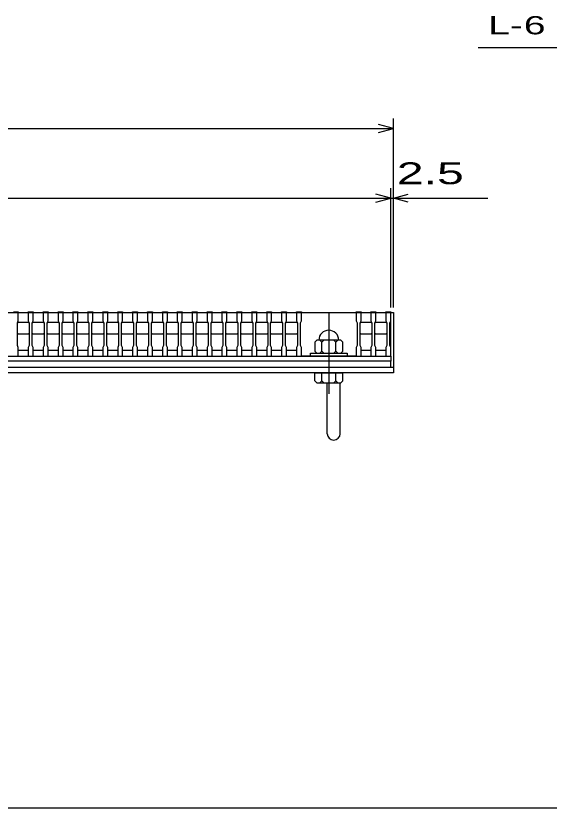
# Model space of a CAD drawing. Units: millimetres, scale not verified. Extents: x -1820 to 1731, y -1282 to 1054.
# Drawn here: x -730 to -194, y -1146 to -349 of the extents above; entities that cross this region are included whole.
import ezdxf
from ezdxf.enums import TextEntityAlignment as Align

# ---------------------------------------------------------------- set-up
doc = ezdxf.new("R2010")
doc.units = ezdxf.units.MM
doc.header["$LTSCALE"] = 10
doc.linetypes.add('CHAIN', pattern=[18.5, 12, -1.5, 3.5, -1.5])
for name, color, linetype, lineweight in [('0_2', 150, 'Continuous', 25), ('16', 3, 'Continuous', 25), ('19', 6, 'Continuous', 25), ('22', 4, 'Continuous', 25)]:
    doc.layers.add(name, color=color, linetype=linetype, lineweight=lineweight)
doc.styles.add('ベクトル', font='')
doc.styles.get('ベクトル').set_extended_font_data('ベクトル')

msp = doc.modelspace()

# ---------------------------------------------------------------- linework, layer by layer
at = {"layer": '0_2'}
msp.add_line((1731, -1146.5), (-1729, -1146.5), dxfattribs=at)
at = {"layer": '16'}
for p, q in [((-1348, -647.5), (-353, -647.5)), ((-733, -646.8), (-728, -646.8)), ((-728, -647.5), (-733, -647.5)), ((-728, -646.8), (-728, -647.5)), ((-728, -656), (-728, -647.5)), ((-718, -647.5), (-718, -646.8)), ((-718, -646.8), (-713, -646.8)), ((-718, -647.5), (-718, -656)), ((-713, -647.5), (-718, -647.5)), ((-713, -646.8), (-713, -647.5)), ((-713, -656), (-713, -647.5)), ((-703, -647.5), (-703, -646.8)), ((-703, -646.8), (-698, -646.8)), ((-703, -647.5), (-703, -656)), ((-698, -647.5), (-703, -647.5)), ((-698, -646.8), (-698, -647.5)), ((-698, -656), (-698, -647.5)), ((-688, -647.5), (-688, -646.8)), ((-688, -646.8), (-683, -646.8)), ((-688, -647.5), (-688, -656)), ((-683, -647.5), (-688, -647.5)), ((-683, -646.8), (-683, -647.5)), ((-683, -656), (-683, -647.5)), ((-673, -647.5), (-673, -646.8)), ((-673, -646.8), (-668, -646.8)), ((-673, -647.5), (-673, -656)), ((-668, -647.5), (-673, -647.5)), ((-668, -646.8), (-668, -647.5)), ((-668, -656), (-668, -647.5)), ((-658, -647.5), (-658, -646.8)), ((-658, -646.8), (-653, -646.8)), ((-658, -647.5), (-658, -656)), ((-653, -647.5), (-658, -647.5)), ((-653, -646.8), (-653, -647.5)), ((-653, -656), (-653, -647.5)), ((-643, -647.5), (-643, -646.8)), ((-643, -646.8), (-638, -646.8)), ((-643, -647.5), (-643, -656)), ((-638, -647.5), (-643, -647.5)), ((-638, -646.8), (-638, -647.5)), ((-638, -656), (-638, -647.5)), ((-628, -647.5), (-628, -646.8)), ((-628, -646.8), (-623, -646.8)), ((-628, -647.5), (-628, -656)), ((-623, -647.5), (-628, -647.5)), ((-623, -646.8), (-623, -647.5)), ((-623, -656), (-623, -647.5)), ((-613, -647.5), (-613, -646.8)), ((-613, -646.8), (-608, -646.8)), ((-613, -647.5), (-613, -656)), ((-608, -647.5), (-613, -647.5)), ((-608, -646.8), (-608, -647.5)), ((-608, -656), (-608, -647.5)), ((-598, -647.5), (-598, -646.8)), ((-598, -646.8), (-593, -646.8)), ((-598, -647.5), (-598, -656)), ((-593, -647.5), (-598, -647.5)), ((-593, -646.8), (-593, -647.5)), ((-593, -656), (-593, -647.5)), ((-583, -647.5), (-583, -646.8)), ((-583, -646.8), (-578, -646.8)), ((-583, -647.5), (-583, -656)), ((-578, -647.5), (-583, -647.5)), ((-578, -646.8), (-578, -647.5)), ((-578, -656), (-578, -647.5)), ((-568, -647.5), (-568, -646.8)), ((-568, -646.8), (-563, -646.8)), ((-568, -647.5), (-568, -656)), ((-563, -647.5), (-568, -647.5)), ((-563, -646.8), (-563, -647.5)), ((-563, -656), (-563, -647.5)), ((-553, -647.5), (-553, -646.8)), ((-553, -646.8), (-548, -646.8)), ((-553, -647.5), (-553, -656)), ((-548, -647.5), (-553, -647.5)), ((-548, -646.8), (-548, -647.5)), ((-548, -656), (-548, -647.5)), ((-538, -647.5), (-538, -646.8)), ((-538, -646.8), (-533, -646.8)), ((-538, -647.5), (-538, -656)), ((-533, -647.5), (-538, -647.5)), ((-533, -646.8), (-533, -647.5)), ((-533, -656), (-533, -647.5)), ((-523, -647.5), (-523, -646.8)), ((-523, -646.8), (-518, -646.8)), ((-523, -647.5), (-523, -656)), ((-518, -647.5), (-523, -647.5)), ((-518, -646.8), (-518, -647.5)), ((-518, -656), (-518, -647.5)), ((-508, -647.5), (-508, -646.8)), ((-508, -646.8), (-503, -646.8)), ((-508, -647.5), (-508, -656)), ((-503, -647.5), (-508, -647.5)), ((-503, -646.8), (-503, -647.5)), ((-503, -656), (-503, -647.5)), ((-493, -647.5), (-493, -646.8)), ((-493, -646.8), (-488, -646.8)), ((-493, -647.5), (-493, -656)), ((-488, -647.5), (-493, -647.5)), ((-488, -646.8), (-488, -647.5)), ((-488, -656), (-488, -647.5)), ((-478, -647.5), (-478, -646.8)), ((-478, -646.8), (-473, -646.8)), ((-478, -647.5), (-478, -656)), ((-473, -647.5), (-478, -647.5)), ((-473, -646.8), (-473, -647.5)), ((-473, -656), (-473, -647.5)), ((-463, -647.5), (-463, -646.8)), ((-463, -646.8), (-458, -646.8)), ((-463, -647.5), (-463, -656)), ((-458, -647.5), (-463, -647.5)), ((-458, -646.8), (-458, -647.5)), ((-458, -656), (-458, -647.5)), ((-448, -647.5), (-448, -646.8)), ((-448, -646.8), (-443, -646.8)), ((-448, -647.5), (-448, -656)), ((-443, -647.5), (-448, -647.5)), ((-443, -646.8), (-443, -647.5)), ((-443, -656), (-443, -647.5)), ((-443, -647.5), (-388, -647.5)), ((-388, -647.5), (-388, -646.8)), ((-388, -646.8), (-383, -646.8)), ((-388, -647.5), (-388, -656)), ((-383, -647.5), (-388, -647.5)), ((-383, -646.8), (-383, -647.5)), ((-383, -656), (-383, -647.5)), ((-373, -647.5), (-373, -646.8)), ((-373, -646.8), (-368, -646.8)), ((-373, -647.5), (-373, -656)), ((-368, -647.5), (-373, -647.5)), ((-368, -646.8), (-368, -647.5)), ((-368, -656), (-368, -647.5)), ((-358, -647.5), (-358, -646.8)), ((-358, -646.8), (-353, -646.8)), ((-358, -647.5), (-358, -656)), ((-353, -647.5), (-358, -647.5)), ((-353, -646.8), (-353, -647.5)), ((-353, -656), (-353, -647.5)), ((-353, -685.5), (-353, -647.5)), ((-729, -658), (-728, -656)), ((-729, -658.5), (-728, -657.5)), ((-729, -681), (-729, -658)), ((-728, -657.5), (-718, -657.5)), ((-718, -656), (-717, -658)), ((-718, -657.5), (-717, -658.5)), ((-717, -658), (-717, -681)), ((-714, -658), (-713, -656)), ((-714, -658.5), (-713, -657.5)), ((-714, -681), (-714, -658)), ((-713, -657.5), (-703, -657.5)), ((-703, -656), (-702, -658)), ((-703, -657.5), (-702, -658.5)), ((-702, -658), (-702, -681)), ((-699, -658), (-698, -656)), ((-699, -658.5), (-698, -657.5)), ((-699, -681), (-699, -658)), ((-698, -657.5), (-688, -657.5)), ((-688, -656), (-687, -658)), ((-688, -657.5), (-687, -658.5)), ((-687, -658), (-687, -681)), ((-684, -658), (-683, -656)), ((-684, -658.5), (-683, -657.5)), ((-684, -681), (-684, -658)), ((-683, -657.5), (-673, -657.5)), ((-673, -656), (-672, -658)), ((-673, -657.5), (-672, -658.5)), ((-672, -658), (-672, -681)), ((-669, -658), (-668, -656)), ((-669, -658.5), (-668, -657.5)), ((-669, -681), (-669, -658)), ((-668, -657.5), (-658, -657.5)), ((-658, -656), (-657, -658)), ((-658, -657.5), (-657, -658.5)), ((-657, -658), (-657, -681)), ((-654, -658), (-653, -656)), ((-654, -658.5), (-653, -657.5)), ((-654, -681), (-654, -658)), ((-653, -657.5), (-643, -657.5)), ((-643, -656), (-642, -658)), ((-643, -657.5), (-642, -658.5)), ((-642, -658), (-642, -681)), ((-639, -658), (-638, -656)), ((-639, -658.5), (-638, -657.5)), ((-639, -681), (-639, -658)), ((-638, -657.5), (-628, -657.5)), ((-628, -656), (-627, -658)), ((-628, -657.5), (-627, -658.5)), ((-627, -658), (-627, -681)), ((-624, -658), (-623, -656)), ((-624, -658.5), (-623, -657.5)), ((-624, -681), (-624, -658)), ((-623, -657.5), (-613, -657.5)), ((-613, -656), (-612, -658)), ((-613, -657.5), (-612, -658.5)), ((-612, -658), (-612, -681)), ((-609, -658), (-608, -656)), ((-609, -658.5), (-608, -657.5)), ((-609, -681), (-609, -658)), ((-608, -657.5), (-598, -657.5)), ((-598, -656), (-597, -658)), ((-598, -657.5), (-597, -658.5)), ((-597, -658), (-597, -681)), ((-594, -658), (-593, -656)), ((-594, -658.5), (-593, -657.5)), ((-594, -681), (-594, -658)), ((-593, -657.5), (-583, -657.5)), ((-583, -656), (-582, -658)), ((-583, -657.5), (-582, -658.5)), ((-582, -658), (-582, -681)), ((-579, -658), (-578, -656)), ((-579, -658.5), (-578, -657.5)), ((-579, -681), (-579, -658)), ((-578, -657.5), (-568, -657.5)), ((-568, -656), (-567, -658)), ((-568, -657.5), (-567, -658.5)), ((-567, -658), (-567, -681)), ((-564, -658), (-563, -656)), ((-564, -658.5), (-563, -657.5)), ((-564, -681), (-564, -658)), ((-563, -657.5), (-553, -657.5)), ((-553, -656), (-552, -658)), ((-553, -657.5), (-552, -658.5)), ((-552, -658), (-552, -681)), ((-549, -658), (-548, -656)), ((-549, -658.5), (-548, -657.5)), ((-549, -681), (-549, -658)), ((-548, -657.5), (-538, -657.5)), ((-538, -656), (-537, -658)), ((-538, -657.5), (-537, -658.5)), ((-537, -658), (-537, -681)), ((-534, -658), (-533, -656)), ((-534, -658.5), (-533, -657.5)), ((-534, -681), (-534, -658)), ((-533, -657.5), (-523, -657.5)), ((-523, -656), (-522, -658)), ((-523, -657.5), (-522, -658.5)), ((-522, -658), (-522, -681)), ((-519, -658), (-518, -656)), ((-519, -658.5), (-518, -657.5)), ((-519, -681), (-519, -658)), ((-518, -657.5), (-508, -657.5)), ((-508, -656), (-507, -658)), ((-508, -657.5), (-507, -658.5)), ((-507, -658), (-507, -681)), ((-504, -658), (-503, -656)), ((-504, -658.5), (-503, -657.5)), ((-504, -681), (-504, -658)), ((-503, -657.5), (-493, -657.5)), ((-493, -656), (-492, -658)), ((-493, -657.5), (-492, -658.5)), ((-492, -658), (-492, -681)), ((-489, -658), (-488, -656)), ((-489, -658.5), (-488, -657.5)), ((-489, -681), (-489, -658)), ((-488, -657.5), (-478, -657.5)), ((-478, -656), (-477, -658)), ((-478, -657.5), (-477, -658.5)), ((-477, -658), (-477, -681)), ((-474, -658), (-473, -656)), ((-474, -658.5), (-473, -657.5)), ((-474, -681), (-474, -658)), ((-473, -657.5), (-463, -657.5)), ((-463, -656), (-462, -658)), ((-463, -657.5), (-462, -658.5)), ((-462, -658), (-462, -681)), ((-459, -658), (-458, -656)), ((-459, -658.5), (-458, -657.5)), ((-459, -681), (-459, -658)), ((-458, -657.5), (-448, -657.5)), ((-448, -656), (-447, -658)), ((-448, -657.5), (-447, -658.5)), ((-447, -658), (-447, -681)), ((-444, -658), (-443, -656)), ((-444, -681), (-444, -658)), ((-388, -656), (-387, -658)), ((-387, -658), (-387, -681)), ((-384, -658), (-383, -656)), ((-384, -658.5), (-383, -657.5)), ((-384, -681), (-384, -658)), ((-383, -657.5), (-373, -657.5)), ((-373, -656), (-372, -658)), ((-373, -657.5), (-372, -658.5)), ((-372, -658), (-372, -681)), ((-369, -658), (-368, -656)), ((-369, -658.5), (-368, -657.5)), ((-369, -681), (-369, -658)), ((-368, -657.5), (-358, -657.5)), ((-358, -656), (-357, -658)), ((-358, -657.5), (-357, -658.5)), ((-357, -658), (-357, -681)), ((-354, -658), (-353, -656)), ((-354, -681), (-354, -658)), ((-728, -669.5), (-729, -668.5)), ((-718, -669.5), (-728, -669.5)), ((-717, -668.5), (-718, -669.5)), ((-713, -669.5), (-714, -668.5)), ((-703, -669.5), (-713, -669.5)), ((-702, -668.5), (-703, -669.5)), ((-698, -669.5), (-699, -668.5)), ((-688, -669.5), (-698, -669.5)), ((-687, -668.5), (-688, -669.5)), ((-683, -669.5), (-684, -668.5)), ((-673, -669.5), (-683, -669.5)), ((-672, -668.5), (-673, -669.5)), ((-668, -669.5), (-669, -668.5)), ((-658, -669.5), (-668, -669.5)), ((-657, -668.5), (-658, -669.5)), ((-653, -669.5), (-654, -668.5)), ((-643, -669.5), (-653, -669.5)), ((-642, -668.5), (-643, -669.5)), ((-638, -669.5), (-639, -668.5)), ((-628, -669.5), (-638, -669.5)), ((-627, -668.5), (-628, -669.5)), ((-623, -669.5), (-624, -668.5)), ((-613, -669.5), (-623, -669.5)), ((-612, -668.5), (-613, -669.5)), ((-608, -669.5), (-609, -668.5)), ((-598, -669.5), (-608, -669.5)), ((-597, -668.5), (-598, -669.5)), ((-593, -669.5), (-594, -668.5)), ((-583, -669.5), (-593, -669.5)), ((-582, -668.5), (-583, -669.5)), ((-578, -669.5), (-579, -668.5)), ((-568, -669.5), (-578, -669.5)), ((-567, -668.5), (-568, -669.5)), ((-563, -669.5), (-564, -668.5)), ((-553, -669.5), (-563, -669.5)), ((-552, -668.5), (-553, -669.5)), ((-548, -669.5), (-549, -668.5)), ((-538, -669.5), (-548, -669.5)), ((-537, -668.5), (-538, -669.5)), ((-533, -669.5), (-534, -668.5)), ((-523, -669.5), (-533, -669.5)), ((-522, -668.5), (-523, -669.5)), ((-518, -669.5), (-519, -668.5)), ((-508, -669.5), (-518, -669.5)), ((-507, -668.5), (-508, -669.5)), ((-503, -669.5), (-504, -668.5)), ((-493, -669.5), (-503, -669.5)), ((-492, -668.5), (-493, -669.5)), ((-488, -669.5), (-489, -668.5)), ((-478, -669.5), (-488, -669.5)), ((-477, -668.5), (-478, -669.5)), ((-473, -669.5), (-474, -668.5)), ((-463, -669.5), (-473, -669.5)), ((-462, -668.5), (-463, -669.5)), ((-458, -669.5), (-459, -668.5)), ((-448, -669.5), (-458, -669.5)), ((-447, -668.5), (-448, -669.5)), ((-383, -669.5), (-384, -668.5)), ((-373, -669.5), (-383, -669.5)), ((-372, -668.5), (-373, -669.5)), ((-368, -669.5), (-369, -668.5)), ((-358, -669.5), (-368, -669.5)), ((-357, -668.5), (-358, -669.5)), ((-427.5, -675.5), (-429.5, -677.5)), ((-429.5, -677.5), (-429.5, -686.5)), ((-403.5, -675.5), (-427.5, -675.5)), ((-422.5, -677.5), (-424.5, -675.5)), ((-420.5, -675.5), (-422.5, -677.5)), ((-422.5, -686.5), (-422.5, -677.5)), ((-408.5, -677.5), (-410.5, -675.5)), ((-406.5, -675.5), (-408.5, -677.5)), ((-408.5, -686.5), (-408.5, -677.5)), ((-401.5, -677.5), (-403.5, -675.5)), ((-401.5, -686.5), (-401.5, -677.5)), ((-728, -683), (-729, -681)), ((-728, -691.5), (-728, -683)), ((-728, -685.5), (-718, -685.5)), ((-717, -681), (-718, -683)), ((-718, -683), (-718, -691.5)), ((-713, -683), (-714, -681)), ((-713, -691.5), (-713, -683)), ((-713, -685.5), (-703, -685.5)), ((-702, -681), (-703, -683)), ((-703, -683), (-703, -691.5)), ((-698, -683), (-699, -681)), ((-698, -691.5), (-698, -683)), ((-698, -685.5), (-688, -685.5)), ((-687, -681), (-688, -683)), ((-688, -683), (-688, -691.5)), ((-683, -683), (-684, -681)), ((-683, -691.5), (-683, -683)), ((-683, -685.5), (-673, -685.5)), ((-672, -681), (-673, -683)), ((-673, -683), (-673, -691.5)), ((-668, -683), (-669, -681)), ((-668, -691.5), (-668, -683)), ((-668, -685.5), (-658, -685.5)), ((-657, -681), (-658, -683)), ((-658, -683), (-658, -691.5)), ((-653, -683), (-654, -681)), ((-653, -691.5), (-653, -683)), ((-653, -685.5), (-643, -685.5)), ((-642, -681), (-643, -683)), ((-643, -683), (-643, -691.5)), ((-638, -683), (-639, -681)), ((-638, -691.5), (-638, -683)), ((-638, -685.5), (-628, -685.5)), ((-627, -681), (-628, -683)), ((-628, -683), (-628, -691.5)), ((-623, -683), (-624, -681)), ((-623, -691.5), (-623, -683)), ((-623, -685.5), (-613, -685.5)), ((-612, -681), (-613, -683)), ((-613, -683), (-613, -691.5)), ((-608, -683), (-609, -681)), ((-608, -691.5), (-608, -683)), ((-608, -685.5), (-598, -685.5)), ((-597, -681), (-598, -683)), ((-598, -683), (-598, -691.5)), ((-593, -683), (-594, -681)), ((-593, -691.5), (-593, -683)), ((-593, -685.5), (-583, -685.5)), ((-582, -681), (-583, -683)), ((-583, -683), (-583, -691.5)), ((-578, -683), (-579, -681)), ((-578, -691.5), (-578, -683)), ((-578, -685.5), (-568, -685.5)), ((-567, -681), (-568, -683)), ((-568, -683), (-568, -691.5)), ((-563, -683), (-564, -681)), ((-563, -691.5), (-563, -683)), ((-563, -685.5), (-553, -685.5)), ((-552, -681), (-553, -683)), ((-553, -683), (-553, -691.5)), ((-548, -683), (-549, -681)), ((-548, -691.5), (-548, -683)), ((-548, -685.5), (-538, -685.5)), ((-537, -681), (-538, -683)), ((-538, -683), (-538, -691.5)), ((-533, -683), (-534, -681)), ((-533, -691.5), (-533, -683)), ((-533, -685.5), (-523, -685.5)), ((-522, -681), (-523, -683)), ((-523, -683), (-523, -691.5)), ((-518, -683), (-519, -681)), ((-518, -691.5), (-518, -683)), ((-518, -685.5), (-508, -685.5)), ((-507, -681), (-508, -683)), ((-508, -683), (-508, -691.5)), ((-503, -683), (-504, -681)), ((-503, -691.5), (-503, -683)), ((-503, -685.5), (-493, -685.5)), ((-492, -681), (-493, -683)), ((-493, -683), (-493, -691.5)), ((-488, -683), (-489, -681)), ((-488, -691.5), (-488, -683)), ((-488, -685.5), (-478, -685.5)), ((-477, -681), (-478, -683)), ((-478, -683), (-478, -691.5)), ((-473, -683), (-474, -681)), ((-473, -691.5), (-473, -683)), ((-473, -685.5), (-463, -685.5)), ((-462, -681), (-463, -683)), ((-463, -683), (-463, -691.5)), ((-458, -683), (-459, -681)), ((-458, -691.5), (-458, -683)), ((-458, -685.5), (-448, -685.5)), ((-447, -681), (-448, -683)), ((-448, -683), (-448, -691.5)), ((-443, -683), (-444, -681)), ((-443, -691.5), (-443, -683)), ((-387, -681), (-388, -683)), ((-388, -683), (-388, -691.5)), ((-383, -683), (-384, -681)), ((-383, -691.5), (-383, -683)), ((-383, -685.5), (-373, -685.5)), ((-372, -681), (-373, -683)), ((-373, -683), (-373, -691.5)), ((-368, -683), (-369, -681)), ((-368, -691.5), (-368, -683)), ((-368, -685.5), (-358, -685.5)), ((-357, -681), (-358, -683)), ((-358, -683), (-358, -691.5)), ((-353, -683), (-354, -681)), ((-353, -691.5), (-353, -683)), ((-1348, -691.5), (-353, -691.5)), ((-733, -691.5), (-728, -691.5)), ((-718, -691.5), (-713, -691.5)), ((-703, -691.5), (-698, -691.5)), ((-688, -691.5), (-683, -691.5)), ((-673, -691.5), (-668, -691.5)), ((-658, -691.5), (-653, -691.5)), ((-643, -691.5), (-638, -691.5)), ((-628, -691.5), (-623, -691.5)), ((-613, -691.5), (-608, -691.5)), ((-598, -691.5), (-593, -691.5)), ((-583, -691.5), (-578, -691.5)), ((-568, -691.5), (-563, -691.5)), ((-553, -691.5), (-548, -691.5)), ((-538, -691.5), (-533, -691.5)), ((-523, -691.5), (-518, -691.5)), ((-508, -691.5), (-503, -691.5)), ((-493, -691.5), (-488, -691.5)), ((-478, -691.5), (-473, -691.5)), ((-463, -691.5), (-458, -691.5)), ((-448, -691.5), (-443, -691.5)), ((-388, -691.5), (-443, -691.5)), ((-434, -691.5), (-434, -688.5)), ((-434, -688.5), (-397, -688.5)), ((-397, -691.5), (-434, -691.5)), ((-429.5, -686.5), (-427.5, -688.5)), ((-424.5, -688.5), (-422.5, -686.5)), ((-422.5, -686.5), (-420.5, -688.5)), ((-410.5, -688.5), (-408.5, -686.5)), ((-408.5, -686.5), (-406.5, -688.5)), ((-403.5, -688.5), (-401.5, -686.5)), ((-397, -688.5), (-397, -691.5)), ((-388, -691.5), (-383, -691.5)), ((-373, -691.5), (-368, -691.5)), ((-358, -691.5), (-353, -691.5)), ((-353, -691.5), (-353, -696.5)), ((-353, -696.5), (-1348, -696.5)), ((-353, -702.5), (-353, -696.5)), ((-1348, -702.5), (-353, -702.5))]:
    msp.add_line(p, q, dxfattribs=at)
at = {"layer": '16', "linetype": 'CHAIN'}
msp.add_line((-415.5, -648.5), (-415.5, -729.5), dxfattribs=at)
at = {"layer": '16'}
msp.add_arc((-415.5, -675.5), 10, 0, 180, dxfattribs=at)
at = {"layer": '19'}
for p, q in [((-353, -647.5), (-350.5, -647.5)), ((-350.5, -647.5), (-350.5, -702.5)), ((-1350.5, -702.5), (-350.5, -702.5)), ((-350.5, -708.5), (-1350.5, -708.5)), ((-429.5, -716.5), (-429.5, -708.5)), ((-429.5, -708.5), (-401.5, -708.5)), ((-422.5, -716.5), (-422.5, -708.5)), ((-408.5, -716.5), (-408.5, -708.5)), ((-401.5, -716.5), (-401.5, -708.5)), ((-350.5, -702.5), (-350.5, -708.5)), ((-429.5, -716.5), (-427.5, -718.5)), ((-422.5, -716.5), (-424.5, -718.5)), ((-420.5, -718.5), (-422.5, -716.5)), ((-408.5, -716.5), (-410.5, -718.5)), ((-406.5, -718.5), (-408.5, -716.5)), ((-403.5, -718.5), (-401.5, -716.5)), ((-427.5, -718.5), (-403.5, -718.5)), ((-417, -769.61), (-417, -718.5)), ((-404, -769.61), (-404, -718.5))]:
    msp.add_line(p, q, dxfattribs=at)
msp.add_arc((-410.5, -769.61), 6.5, 180, 0, dxfattribs=at)
at = {"layer": '22'}
for p, q in [((-265, -381), (-65, -381)), ((-350.5, -642.5), (-350.5, -452.5)), ((-1350.5, -462.5), (-350.5, -462.5)), ((-350.5, -462.5), (-365.5, -458.5)), ((-365.5, -466.5), (-350.5, -462.5)), ((-353, -642.5), (-353, -522.5)), ((-350.5, -642.5), (-350.5, -522.5)), ((-1348, -532.5), (-353, -532.5)), ((-353, -532.5), (-368, -528.5)), ((-368, -536.5), (-353, -532.5)), ((-353, -532.5), (-350.5, -532.5)), ((-350.5, -532.5), (-335.5, -528.5)), ((-335.5, -536.5), (-350.5, -532.5)), ((-350.5, -532.5), (-255.5, -532.5))]:
    msp.add_line(p, q, dxfattribs=at)

# ---------------------------------------------------------------- texts
at = {"layer": '22', "color": 2, "style": 'ベクトル'}
for s, height, width, p in [('L-', 18.33, 1.6, (-255, -358.5)), (' 6 ', 18.33, 1.6, (-230, -358.5)), (' 2.5 ', 21.99, 1.65, (-360.5, -507.5))]:
    msp.add_text(s, height=height, dxfattribs=dict(at, width=width)).set_placement(p, align=Align.MIDDLE_LEFT)

doc.saveas('drawing.dxf')
